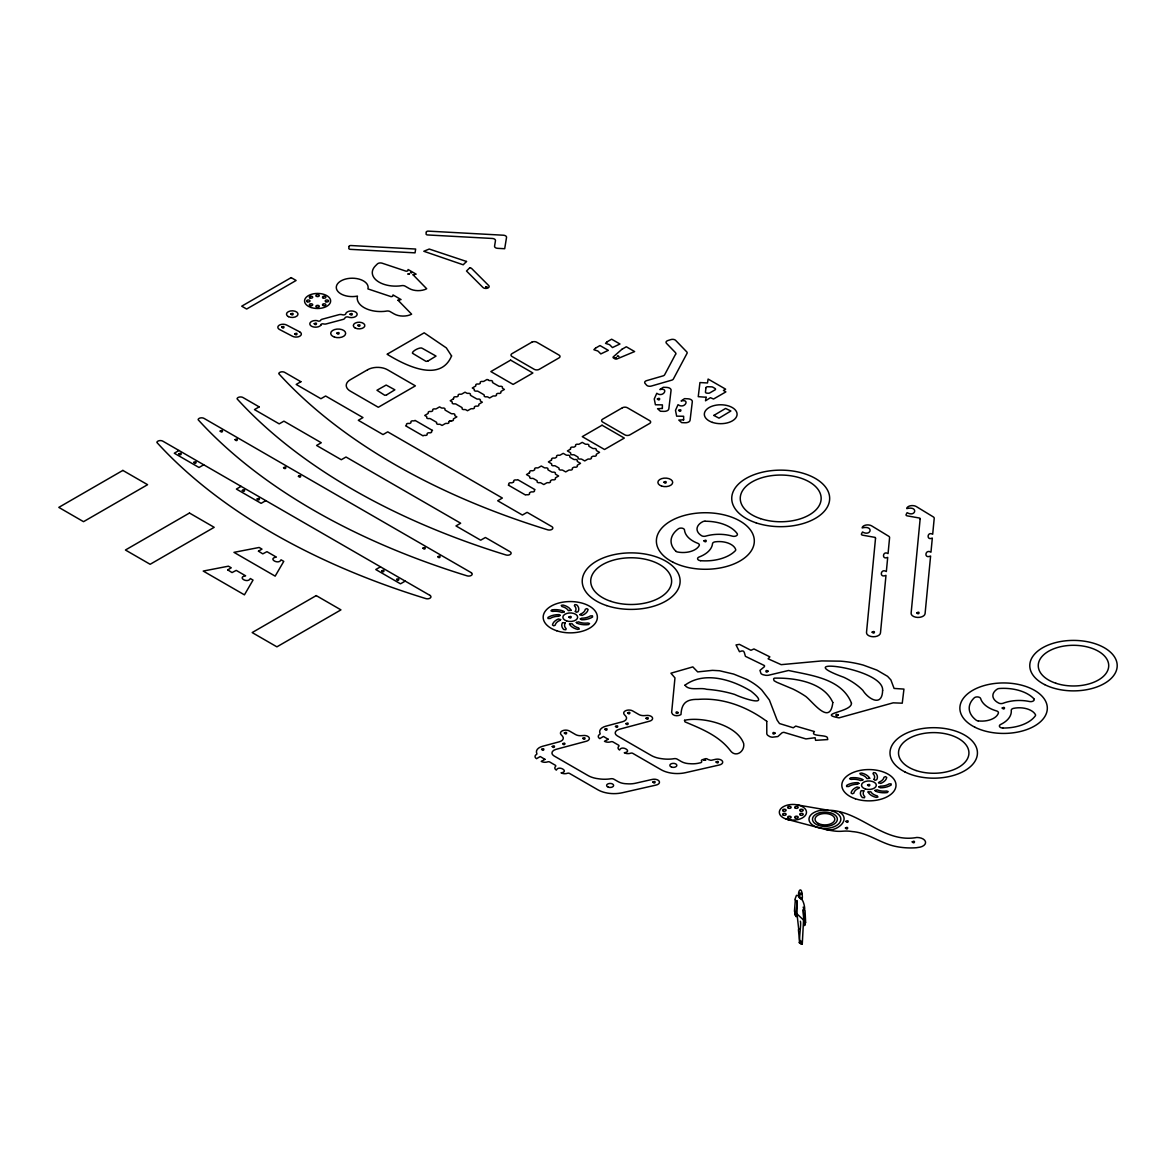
<?xml version="1.0" encoding="UTF-8"?>
<svg xmlns="http://www.w3.org/2000/svg" width="1176" height="1176" viewBox="0 0 1176 1176"><rect width="100%" height="100%" fill="white"/><g stroke="black" fill="none" stroke-linecap="round" stroke-linejoin="round"><path stroke-width="1.5" d="M797.196 900.522L797.019 914.061L798.71 929.172M803.546 920.029L802.297 943.725L801.032 941.065L800.15 941.212L800.621 943.519L799.327 942.858L799.886 941.8M800.356 921.205C801.87 924.218 796.755 947.356 802.12 943.475M802.15 894.083C800.871 883.117 794.844 896.95 801.856 899.434C803.061 898.17 802.032 891.026 800.547 893.143C800.841 897.979 798.386 889.806 799.886 895.039M795.343 899.875L794.447 911.312L795.932 912.429L797.166 902.992M805.237 924.38L804.413 925.497L803.267 909.798M800.209 942.314L802.076 944.152L800.459 941.241L800.386 942.887M794.814 913.561L796.123 916.604L795.049 913.678M178.987 450.496L174.283 453.216L199.023 467.489L203.713 464.785M241.095 486.35L236.391 489.069L261.116 503.343L265.82 500.638M380.48 566.832L375.776 569.537L400.501 583.825L405.205 581.106M790.272 819.966L787.729 819.525L827.081 829.888C836.65 831.535 851.439 819.951 839.87 812.248M799.121 929.128L798.401 929.657L799.592 941.564M799.107 897.494C805.016 898.038 805.972 916.883 803.193 907.122M827.081 829.888L833.299 830.888A23.094 13.333 0 0 0 842.927 831.182A22.329 12.892 0 0 1 852.35 831.579C866.947 832.637 878.619 841.84 892.319 845.632A44.144 25.49 0 0 0 916.251 847.749L920.205 847.117A8.702 5.027 0 0 0 925.409 841.502A8.702 5.027 0 0 0 916.883 837.459C883.073 843.692 860.612 810.573 828.036 810.205L798.107 805.045M831.02 810.72L833.769 811.572A15.935 9.202 0 0 1 833.769 826.875A15.935 9.202 0 0 1 809.294 821.024A15.935 9.202 0 0 1 828.036 810.205M488.687 380.333L487.114 379.436L484.056 381.2A1.749 1.014 0 0 1 482.38 381.45A1.749 1.014 0 0 0 480.234 382.685A1.749 1.014 0 0 1 480.014 383.508A2.881 1.661 0 0 1 479.617 383.758A1.749 1.014 0 0 1 477.926 384.023A1.749 1.014 0 0 0 475.78 385.258A1.749 1.014 0 0 1 475.325 386.243L472.282 387.992L473.84 388.903A1.749 1.014 0 0 1 474.295 389.873A1.749 1.014 0 0 0 476.442 391.123A1.749 1.014 0 0 1 478.132 391.373L483.733 394.621A1.749 1.014 0 0 1 484.189 395.592A1.749 1.014 0 0 0 486.335 396.826A1.749 1.014 0 0 1 488.025 397.091L489.584 397.988L492.641 396.238A1.749 1.014 0 0 1 494.332 395.974A1.749 1.014 0 0 0 496.478 394.739A1.749 1.014 0 0 1 496.919 393.754A2.881 1.661 0 0 1 497.375 393.534A1.749 1.014 0 0 1 498.786 393.401A1.749 1.014 0 0 0 500.917 392.167A1.749 1.014 0 0 1 501.373 391.182L504.43 389.432L502.858 388.521A1.749 1.014 0 0 1 502.402 387.551A1.749 1.014 0 0 0 501.946 386.566A1.749 1.014 0 0 0 500.27 386.316A1.749 1.014 0 0 1 498.58 386.051L492.965 382.817A1.749 1.014 0 0 1 492.509 381.832A1.749 1.014 0 0 0 492.068 380.862A1.749 1.014 0 0 0 490.377 380.598A1.749 1.014 0 0 1 488.687 380.333M799.151 942.167L800.077 943.049M798.872 896.038L796.475 895.333L794.991 899.243L797.269 903.095M801.723 899.375L800.239 896.95M804.31 921.44L805.648 922.675L805.031 910.591M804.457 925.468L805.472 922.513M797.328 914.222L803.708 920.205L803.208 909.754M796.181 916.545L795.858 912.341M795.343 915.34L794.667 911.253M449.82 420.979A2.881 1.661 0 0 0 449.364 421.214A1.749 1.014 0 0 0 448.923 422.184A1.749 1.014 0 0 1 446.777 423.419A1.749 1.014 0 0 0 445.087 423.683L442.044 425.447L440.471 424.536A1.749 1.014 0 0 0 438.78 424.286A1.749 1.014 0 0 1 437.09 424.022A1.749 1.014 0 0 1 436.634 423.051A1.749 1.014 0 0 0 436.178 422.066L430.578 418.832A1.749 1.014 0 0 0 428.887 418.568A1.749 1.014 0 0 1 427.197 418.303A1.749 1.014 0 0 1 426.741 417.333A1.749 1.014 0 0 0 426.3 416.363L424.727 415.451L427.77 413.687A1.749 1.014 0 0 0 428.226 412.717A1.749 1.014 0 0 1 430.372 411.482A1.749 1.014 0 0 0 432.062 411.218A2.881 1.661 0 0 0 432.459 410.953A1.749 1.014 0 0 0 432.68 410.145A1.749 1.014 0 0 1 434.826 408.91A1.749 1.014 0 0 0 436.516 408.645L439.559 406.881L441.132 407.793A1.749 1.014 0 0 0 442.823 408.057A1.749 1.014 0 0 1 444.969 409.292A1.749 1.014 0 0 0 445.41 410.262L451.025 413.496A1.749 1.014 0 0 0 452.716 413.761A1.749 1.014 0 0 1 454.847 414.996A1.749 1.014 0 0 0 455.303 415.981L456.876 416.877L453.818 418.641A1.749 1.014 0 0 0 453.377 419.611A1.749 1.014 0 0 1 451.231 420.861M449.364 421.214A1.749 1.014 0 0 1 451.055 420.949M675.818 551.132A34.325 19.816 0 0 1 678.287 528.891A3.499 2.014 0 0 1 682.021 528.156A3.499 2.014 0 0 1 684.491 529.994A29.576 17.081 0 0 0 697.721 543.283A3.499 2.014 0 0 1 699.205 545.59A16.92 9.776 0 0 1 677.626 552.014A3.499 2.014 0 0 1 675.73 551.118M705.041 521.247A34.325 19.816 0 0 1 737.161 533.595A3.499 2.014 0 0 1 736.308 535.815A3.499 2.014 0 0 1 732.325 536.138A29.576 17.081 0 0 0 705.762 536.109A3.499 2.014 0 0 1 701.572 535.697A16.92 9.776 0 0 1 702.719 521.703A3.499 2.014 0 0 1 705.012 521.188M684.52 720.315L684.961 721.858C701.396 728.797 718.698 735.603 730.075 750.229C735.441 758.299 744.923 751.655 743.702 743.644C736.985 724.342 701.352 716.39 684.52 720.315M706.144 397.267L705.512 400.795L710.436 397.679L713.523 399.031L725.886 391.887L723.416 390.432L725.651 389.168L708.114 379.054L707.496 382.964L699.94 382.567L698.25 396.665L706.144 397.267M713.847 415.422L719.006 418.156L730.899 410.997L725.592 408.454L713.847 415.422M766.767 721.344L766.796 733.809A7.306 4.219 0 0 0 767.81 735.382L769.751 736.588A7.247 4.189 0 0 0 772.367 737.205L777.85 736.558L781.952 732.869A3.94 2.279 0 0 1 783.877 732.325L805.913 738.925L815.115 737.72L815.585 740.336L827.742 739.572L827.375 737.572C826.419 734.603 809.235 736.69 814.453 731.56L795.74 726.092L793.271 727.782L779.482 723.534L777.086 720.065L769.369 699.97L761.798 690.033A73.074 42.189 0 0 0 756.212 685.24A78.821 45.511 0 0 0 746.833 679.419L733.633 674.068L719.521 670.746L712.524 670.349L697.677 671.908L692.84 666.895L670.923 673.201L674.965 677.89L671.643 712.509C672.496 716.36 678.214 716.39 680.977 714.582C681.58 703.042 686.431 699.117 698.191 699.382C722.975 697.53 747.157 706.791 766.767 721.344M768.163 671.246C765.4 674.26 764.812 668.512 768.163 671.246M838.15 715.008C835.577 718.11 834.681 712.333 838.15 715.008M560.246 615.371L558.835 616.253A11.481 6.63 0 0 0 550.089 618.502L548.001 618.517L547.972 617.444A14.274 8.247 0 0 1 558.865 614.636L560.246 615.371M560.629 619.576L560.041 620.311A11.481 6.63 0 0 0 555.248 625.117L553.734 625.838L552.47 624.97A14.274 8.247 0 0 1 558.424 619.002L560.629 619.576M564.23 611.829L561.996 612.549A11.481 6.63 0 0 0 552.617 611.402L550.956 610.8L552 609.83A14.274 8.247 0 0 1 563.671 611.255L564.23 611.829M565.23 622.868L565.156 623.192A11.481 6.63 0 0 0 566.17 628.704L565.803 629.763L563.76 629.528A14.274 8.247 0 0 1 562.51 622.677L565.23 622.868M569.507 623.942L569.551 624.28A14.274 8.247 0 0 0 577.534 629.38L579.312 629.042L578.651 627.896A11.481 6.63 0 0 1 572.227 623.794L569.507 623.942M571.051 610.315L568.331 610.638A11.481 6.63 0 0 0 561.908 606.522L561.231 605.39L563.01 605.037A14.274 8.247 0 0 1 570.992 610.153L571.051 610.315M575.329 611.388L576.416 612.27L578.048 611.74A14.274 8.247 0 0 0 576.784 604.905L574.873 604.626L574.388 605.728A11.481 6.63 0 0 1 575.387 611.226L575.329 611.388M576.328 622.427L576.887 623.162A14.274 8.247 0 0 0 588.544 624.588L589.558 623.545L587.926 623.015A11.481 6.63 0 0 1 578.548 621.869L576.328 622.427M579.93 614.68L582.135 615.43A14.274 8.247 0 0 0 588.088 609.462L586.824 608.58L585.295 609.315A11.481 6.63 0 0 1 580.503 614.107L579.93 614.68M580.312 618.885L581.679 619.796A14.274 8.247 0 0 0 592.572 616.988L592.439 615.842L590.47 615.915A11.481 6.63 0 0 1 581.708 618.179L580.312 618.885M684.961 685.211C688.945 691.209 700.514 687.196 706.658 689.298A81.026 46.775 0 0 1 734.735 694.457C742.041 698.074 772.632 708.525 751.067 691.209C732.222 679.669 704.424 670.82 684.961 685.211M858.877 783.363L857.466 784.245A11.481 6.63 0 0 0 848.719 786.509L846.632 786.523L846.617 785.436A14.274 8.247 0 0 1 857.51 782.643L858.877 783.363M859.259 787.582L858.671 788.317A11.481 6.63 0 0 0 853.894 793.109L852.365 793.844L851.101 792.962A14.274 8.247 0 0 1 857.054 786.994L859.259 787.582M862.861 779.835L860.641 780.555A11.481 6.63 0 0 0 851.262 779.409L849.587 778.791L850.645 777.836A14.274 8.247 0 0 1 862.302 779.262L862.861 779.835M863.86 790.86L863.787 791.198A11.481 6.63 0 0 0 864.801 796.696L864.433 797.769L862.39 797.534A14.274 8.247 0 0 1 861.141 790.684L863.86 790.86M868.138 791.933L868.197 792.271A14.274 8.247 0 0 0 876.179 797.387L877.943 797.034L877.281 795.902A11.481 6.63 0 0 1 870.857 791.786L868.138 791.933M869.681 778.321L866.962 778.63A11.481 6.63 0 0 0 860.538 774.528L859.877 773.382L861.64 773.044A14.274 8.247 0 0 1 869.637 778.159L869.681 778.321M873.959 779.394L875.047 780.276L876.679 779.747A14.274 8.247 0 0 0 875.429 772.897L873.503 772.617L873.018 773.72A11.481 6.63 0 0 1 874.033 779.232L873.959 779.394M874.959 790.434L875.517 791.169A14.274 8.247 0 0 0 887.174 792.595L888.203 791.551L886.572 791.022A11.481 6.63 0 0 1 877.193 789.875L874.959 790.434M878.56 782.672L880.765 783.422A14.274 8.247 0 0 0 886.719 777.468L885.455 776.586L883.926 777.321A11.481 6.63 0 0 1 879.148 782.113L878.56 782.672M878.942 786.891L880.324 787.788A14.274 8.247 0 0 0 891.202 784.98L891.085 783.848L889.1 783.922A11.481 6.63 0 0 1 880.354 786.171L878.942 786.891M882.617 690.503C882.147 707.393 868.211 699 862.802 690.297A81.026 46.775 0 0 0 843.824 677.288C785.23 656.061 884.558 667.88 882.617 690.503M851.439 703.072C852.306 712.112 815.953 713.626 839.061 717.845L893.172 702.836L902.257 703.189L903.947 689.092L894.083 688.43L890.879 679.919L887.571 676.332L876.855 670.085L863.257 665.087A78.821 45.511 0 0 0 850.366 662.308A73.074 42.189 0 0 0 840.546 661.162L821.745 660.927L781.173 664.66L768.104 658.81L769.854 656.855L753.948 648.946L750.935 650.284L739.395 644.36L736.029 644.933L739.469 651.71C744.849 649.358 743.996 652.371 745.422 656.326L764.415 665.557A3.94 2.279 0 0 1 764.282 666.792L759.961 670.394L761.004 673.569A7.247 4.189 0 0 0 763.003 674.715L765.664 675.303A7.306 4.219 0 0 0 768.59 675.23L788.537 670.482C811.043 675.391 841.693 678.581 851.439 703.072M875.517 538.373L866.506 632.482A6.997 4.042 0 0 0 873.107 636.745A6.997 4.042 0 0 0 880.471 632.938L885.984 575.358C878.898 578.548 880.589 567.92 886.351 571.521L887.704 557.38C881.53 560.305 882.573 550.294 888.071 553.573L889.585 537.697A3.499 2.014 0 0 0 888.703 536.241L871.637 525.863A5.571 3.219 0 0 0 865.727 525.113A5.571 3.219 0 0 0 862.126 527.921C874.135 524.981 871.093 536.873 862.508 531.993L861.479 533.919A1.749 1.014 0 0 0 862.64 535.183L874.65 537.314A3.499 2.014 0 0 1 875.238 537.461A3.499 2.014 0 0 1 875.517 538.373M920.132 519.042L911.121 613.166A6.997 4.042 0 0 0 917.721 617.429A6.997 4.042 0 0 0 925.086 613.607L930.598 556.028C923.513 559.232 925.203 548.604 930.966 552.205L932.318 538.064C926.144 540.989 927.188 530.979 932.686 534.257L934.214 518.381A3.499 2.014 0 0 0 933.318 516.911L916.251 506.533A5.571 3.219 0 0 0 910.356 505.798A5.571 3.219 0 0 0 906.74 508.591C918.765 505.665 915.663 517.602 907.122 512.677L906.093 514.603A1.749 1.014 0 0 0 907.255 515.867L919.264 517.999A3.499 2.014 0 0 1 919.852 518.146A3.499 2.014 0 0 1 920.132 519.042M662.367 408.454L657.56 408.704L660.412 411.247L663.852 411.38A4.689 2.705 0 0 0 668.865 408.616L671.04 390.535A4.689 2.705 0 0 0 666.733 387.404L663.293 387.272L659.854 389.565C669.247 387.316 663.455 398.179 656.781 393.284L654.253 398.958L655.414 404.764L662.397 404.882L662.367 408.454M683.624 419.847L678.802 420.082L681.668 422.625L685.093 422.757A4.689 2.705 0 0 0 690.106 420.008L692.282 401.927A4.689 2.705 0 0 0 687.975 398.796L684.535 398.649L681.095 400.942C690.547 398.708 684.667 409.557 678.038 404.676L675.494 410.336L676.656 416.157L683.638 416.26L683.624 419.847M832.814 702.513C830.168 726.151 813.086 702.131 805.795 696.457A114.219 65.944 0 0 0 793.065 689.107L776.763 682.271L774.087 680.728L773.632 679.169A1.793 1.044 0 0 1 774.528 678.14C794.667 677.685 823.817 682.065 832.814 702.513M705.982 387.668L705.453 392.093A1.749 1.014 0 0 0 707.07 393.166L708.378 393.225A1.749 1.014 0 0 0 709.745 392.931L715.023 389.888A1.749 1.014 0 0 0 715.023 388.462L712.803 387.169A1.749 1.014 0 0 0 711.686 386.875L707.849 386.728A1.749 1.014 0 0 0 705.982 387.668M678.302 712.627C675.421 715.611 675.053 709.848 678.302 712.627M451.569 355.946C440.074 383.435 404.5 364.928 387.08 354.241L424.183 332.823L446.336 347.89L451.569 355.946M227.732 569.875L232.039 572.58L236.229 570.389L245.622 575.814C236.582 577.284 247.945 583.81 250.326 578.519L253.031 580.091L244.432 594.85L203.227 571.066L228.423 566.185L231.26 567.817L227.732 569.875M258.455 551.162L262.777 553.867L266.952 551.676L276.36 557.101C267.217 558.512 278.741 565.171 281.049 559.805L283.769 561.378L275.169 576.137L233.965 552.352L259.146 547.472L261.998 549.104L258.455 551.162M544.988 759.373L541.254 761.401A5.248 3.028 0 0 0 547.634 761.872A1.749 1.014 0 0 1 549.765 762.019L555.263 765.208A1.749 1.014 0 0 1 555.542 766.429A5.248 3.028 0 0 0 556.351 770.104C558.512 764.826 569.904 771.765 561.04 772.823A5.248 3.028 0 0 0 567.42 773.293A1.749 1.014 0 0 1 569.537 773.44L597.79 789.757A22.976 13.259 0 0 0 622.471 792.712L656.149 785.053A5.248 3.028 0 0 0 659.104 781.114A5.248 3.028 0 0 0 652.298 779.409L635.995 783.128A16.905 9.761 0 0 1 626.881 783.775A12.98 7.497 0 0 1 618.017 781.584L613.916 779.218A3.146 1.823 0 0 0 610.814 778.762A20.565 11.878 0 0 1 607.595 779.144A23.711 13.686 0 0 1 598.496 778.777A20.595 11.892 0 0 1 587.691 775.352L553.97 755.889A6.997 4.042 0 0 1 555.983 749.362L586.339 741.247A5.248 3.028 0 0 0 589.088 737.514A5.248 3.028 0 0 0 582.899 735.559L580.694 735.72A6.997 4.042 0 0 1 575.549 734.544L569.449 731.016A5.263 3.043 0 0 0 562.643 730.693A5.263 3.043 0 0 0 561.011 734.53L562.584 736.338A6.997 4.042 0 0 1 559.276 741.806L542.504 746.304A10.511 6.071 0 0 0 536.829 753.507A1.749 1.014 0 0 1 536.432 754.477A5.248 3.028 0 0 0 536.565 758.682L540.21 756.535L544.988 759.373M608.212 739.292L604.493 741.321A5.248 3.028 0 0 0 610.859 741.791A1.749 1.014 0 0 1 612.99 741.938L618.502 745.128A1.749 1.014 0 0 1 618.767 746.348A5.248 3.028 0 0 0 619.576 750.023C621.707 744.761 633.114 751.685 624.28 752.743A5.248 3.028 0 0 0 630.645 753.213A1.749 1.014 0 0 1 632.776 753.36L661.03 769.677A22.976 13.259 0 0 0 685.711 772.632L719.389 764.973A5.248 3.028 0 0 0 722.343 761.034A5.248 3.028 0 0 0 715.537 759.328L711.642 760.225A1.749 1.014 0 0 1 710.172 760.166L708.555 759.652A3.499 2.014 0 0 1 707.408 759.079A1.749 1.014 0 0 0 705.115 758.799L702.293 759.74A1.749 1.014 0 0 0 701.513 760.945A3.499 2.014 0 0 1 701.66 761.872L701.646 761.945A1.749 1.014 0 0 1 700.558 762.739L699.22 763.048A16.905 9.761 0 0 1 690.121 763.709A12.98 7.497 0 0 1 681.242 761.504L677.155 759.137A3.146 1.823 0 0 0 674.039 758.682A20.565 11.878 0 0 1 670.82 759.064A23.711 13.686 0 0 1 661.72 758.696A20.595 11.892 0 0 1 650.931 755.286L617.209 735.808A6.997 4.042 0 0 1 619.208 729.296L649.564 721.182A5.248 3.028 0 0 0 652.312 717.433A5.248 3.028 0 0 0 646.124 715.478L643.919 715.64A6.997 4.042 0 0 1 638.774 714.464L632.688 710.936A5.263 3.043 0 0 0 625.867 710.613A5.263 3.043 0 0 0 624.25 714.449L625.823 716.257A6.997 4.042 0 0 1 622.516 721.741L605.728 726.224A10.511 6.071 0 0 0 600.069 733.427A1.749 1.014 0 0 1 599.657 734.397A5.248 3.028 0 0 0 599.789 738.601L603.45 736.455L608.212 739.292M428.108 360.929L426.065 361.399L413.305 353.755C409.233 352.726 420.258 346.126 422.493 348.449L436.031 356.093L428.108 360.929M349.081 246.446L348.787 248.254A1.749 1.014 0 0 0 350.375 249.341L415.04 252.855L415.657 249.033L350.992 245.534A1.749 1.014 0 0 0 349.081 246.446M426.359 232.039L426.065 233.848A1.749 1.014 0 0 0 427.638 234.95L492.318 238.463A3.499 2.014 0 0 1 495.464 240.654L494.567 246.151A3.499 2.014 0 0 0 497.727 248.342L504.695 248.724L506.533 237.405A3.499 2.014 0 0 0 503.372 235.215L428.27 231.128A1.749 1.014 0 0 0 426.359 232.039M178.943 453.848C181.266 457.038 182.662 451.29 178.943 453.848M193.805 462.403C195.848 465.534 197.803 460.095 193.878 462.241M220.191 431.092C222.499 434.297 223.94 428.549 220.191 431.092M235.053 439.648C237.376 442.852 238.772 437.105 235.053 439.648M242.315 490.407C244.637 493.611 246.034 487.864 242.315 490.407M281.696 327.119C284.019 330.309 285.415 324.576 281.696 327.119M257.147 498.977C259.47 502.167 260.866 496.434 257.147 498.977M290.854 313.977C293.177 317.167 294.573 311.434 290.854 313.977M294.735 333.896C297.058 337.086 298.395 331.382 294.735 333.896M283.563 467.666C285.871 470.856 287.311 465.123 283.563 467.666M314.212 323.709C316.535 326.899 317.932 321.151 314.212 323.709M298.41 476.236C300.733 479.426 302.129 473.693 298.41 476.236M336.821 333.19C339.144 336.395 340.54 330.647 336.821 333.19M350.022 314.124C352.315 317.329 353.667 311.596 350.022 314.124M357.695 325.385C360.032 328.574 361.385 322.871 357.695 325.385M386.772 394.769L384.875 395.356L376.952 390.256L386.169 385.052L394.886 389.829L386.772 394.769M408.013 274.008L409.395 274.082L408.013 274.008M410.512 272.553L411.909 272.641L410.556 272.479M381.7 570.889C384.023 574.079 385.419 568.346 381.7 570.889M396.532 579.445C398.59 582.59 400.487 577.166 396.621 579.298M422.948 548.134C425.271 551.338 426.668 545.59 422.948 548.134M437.795 556.704C440.118 559.908 441.514 554.161 437.795 556.704M485.615 286.915L487.173 287.091L485.732 286.738M541.577 749.362C543.885 752.552 545.311 746.819 541.577 749.362M568.905 617.062C571.213 620.252 572.639 614.504 568.905 617.062M614.827 357.724L616.209 357.798L614.827 357.724M617.341 356.269L618.723 356.357L617.341 356.269M552.235 746.51C554.543 749.7 555.895 743.967 552.235 746.51M562.643 743.732C564.7 746.863 566.597 741.439 562.731 743.57M564.348 733.001C566.656 736.205 568.096 730.458 564.348 733.001M582.752 738.352C585.075 741.541 586.471 735.808 582.752 738.352M657.384 398.973C659.707 402.177 661.103 396.43 657.384 398.973M604.802 729.282C607.125 732.472 608.521 726.739 604.802 729.282M615.474 726.43C617.797 729.62 619.12 723.901 615.474 726.43M663.925 482.204C666.219 485.409 667.659 479.661 663.925 482.204M678.625 410.365C680.933 413.555 682.374 407.807 678.625 410.365M627.587 712.921C629.866 716.125 631.35 710.377 627.587 712.921M625.882 723.652C628.175 726.841 629.616 721.109 625.882 723.652M645.991 718.271C648.314 721.461 649.711 715.728 645.991 718.271M652.856 782.069C655.179 785.259 656.517 779.556 652.856 782.069M703.968 540.857C706.291 544.047 707.629 538.329 703.968 540.857M703.983 760.137L705.571 760.225L703.983 760.137M716.081 761.989C718.404 765.194 719.8 759.446 716.081 761.989M872.151 632.144C874.474 635.334 875.87 629.601 872.151 632.144M845.882 821.392C848.205 824.597 849.601 818.849 845.882 821.392M845.426 828.007C847.749 831.212 849.087 825.493 845.426 828.007M867.535 785.053C869.858 788.258 871.195 782.525 867.535 785.053M916.78 612.828C919.073 616.018 920.514 610.285 916.78 612.828M912.238 841.869C914.546 845.059 915.898 839.326 912.238 841.869M1002.231 708.025C1004.524 711.23 1005.965 705.482 1002.231 708.025M320.872 325.149L320.857 325.193A5.777 3.337 0 0 1 313.463 326.957A5.777 3.337 0 0 1 310.111 322.783A5.777 3.337 0 0 1 317.182 320.651L317.299 320.695A1.837 1.058 0 0 0 319.152 321.121A1.837 1.058 0 0 0 320.578 320.372A3.499 2.014 0 0 1 321.739 319.358L339.085 314.654A3.499 2.014 0 0 1 342.26 314.727A2.455 1.411 0 0 0 345.626 314.139A5.777 3.337 0 0 1 352.815 311.052A5.777 3.337 0 0 1 356.578 315.741A5.777 3.337 0 0 1 347.861 316.917A2.455 1.411 0 0 0 344.906 318.02A3.499 2.014 0 0 1 343.392 319.328L326.252 323.914A3.499 2.014 0 0 1 323.415 323.914A1.837 1.058 0 0 0 321.518 324.061A1.837 1.058 0 0 0 320.872 325.105L320.857 325.193M775.16 733.207C772.353 736.22 771.809 730.458 775.16 733.207M398.017 300.233L411.629 314.183A12.642 7.291 0 0 1 394.18 313.948L390.079 311.581A3.499 2.014 0 0 0 386.625 311.067A20.212 11.672 0 0 1 383.464 311.449A23.358 13.495 0 0 1 357.46 296.087A15.935 9.202 0 0 1 336.512 288.958A15.935 9.202 0 0 1 352.168 278.212A15.935 9.202 0 0 1 367.926 288.899L391.123 296.661L392.652 296.323L393.019 294.926L401.045 299.571L398.017 300.233M413.099 274.816L426.697 288.752A12.642 7.291 0 0 1 409.248 288.517L405.147 286.165A3.499 2.014 0 0 0 401.692 285.65A20.212 11.672 0 0 1 398.532 286.033A23.358 13.495 0 0 1 376.173 280.094A23.358 13.495 0 0 1 375.409 265.894L377.378 263.939A3.499 2.014 0 0 1 382.156 263.204L406.19 271.23L407.719 270.906L408.087 269.51L416.128 274.155L413.099 274.816M675.656 354.094L664.675 374.718A3.499 2.014 0 0 1 662.911 375.923L646.594 380.656A3.499 2.014 0 0 0 645.036 383.361L646.594 385.169A3.499 2.014 0 0 0 651.298 386.066L671.614 380.186A3.499 2.014 0 0 0 673.392 378.966L687.005 353.403A3.499 2.014 0 0 0 686.71 351.83L675.627 340.364A3.499 2.014 0 0 0 670.864 339.585L667.821 340.57A3.499 2.014 0 0 0 666.469 343.319L675.362 352.521A3.499 2.014 0 0 1 675.656 354.094M466.519 261.469L463.197 264.791L423.816 251.267L429.24 249.047L466.519 261.469M469.827 267.702L466.505 271.024L482.954 287.473A3.322 1.911 0 0 0 487.496 288.164A3.322 1.911 0 0 0 488.701 285.548L471.767 268.613A3.499 2.014 0 0 0 469.827 267.702M595.541 348.125L593.865 349.713L596.452 350.566A3.499 2.014 0 0 1 598.393 351.477L600.833 353.917L608.301 350.345L599.995 345.553L595.541 348.125M607.183 341.775L605.508 343.363L608.095 344.215A3.499 2.014 0 0 1 610.035 345.127L612.461 347.567L619.943 343.995L611.638 339.202L607.183 341.775M621.854 349.346L613.563 356.622A1.749 1.014 0 0 0 613.563 358.048L614.842 358.783A1.749 1.014 0 0 0 617.327 358.783L634.614 351.565L626.308 346.773L621.854 349.346M291.163 277.624L241.712 306.186L246.651 309.038L296.117 280.476L291.163 277.624M122.848 470.415L58.8 507.385L83.525 521.674L147.588 484.688L122.848 470.415M300.894 381.73L296.19 384.434L320.916 398.723L325.62 396.003L362.987 417.583L358.298 420.288L383.023 434.576L387.727 431.857L502.373 498.051L497.683 500.77L522.409 515.044L527.113 512.339L551.809 526.598A3.499 2.014 0 0 1 552.22 529.156A3.499 2.014 0 0 1 547.928 529.876A648.77 374.556 0 0 1 278.756 373.674A3.499 2.014 0 0 1 281.035 371.925A3.499 2.014 0 0 1 284.724 372.395L300.894 381.73M259.176 406.881L254.472 409.601L279.212 423.875L283.901 421.155L321.283 442.735L316.579 445.454L341.305 459.728L346.009 457.008L460.669 523.217L455.965 525.922L480.69 540.196L485.394 537.491L510.09 551.75A3.499 2.014 0 0 1 510.502 554.322A3.499 2.014 0 0 1 506.209 555.028A648.77 374.556 0 0 1 237.052 398.826A3.499 2.014 0 0 1 239.316 397.076A3.499 2.014 0 0 1 243.006 397.547L259.176 406.881M367.662 369.72L350.345 379.716A13.994 8.07 0 0 0 350.345 391.138L378.305 407.278L415.393 385.86L387.433 369.72A13.994 8.07 0 0 0 367.662 369.72M189.468 513.03L125.42 550.015L150.146 564.289L214.194 527.318L189.468 513.03M531.802 342.216L512.016 353.638A3.499 2.014 0 0 0 512.016 356.49L534.271 369.337A3.499 2.014 0 0 0 539.225 369.337L558.997 357.916A3.499 2.014 0 0 0 558.997 355.064L536.741 342.216A3.499 2.014 0 0 0 531.802 342.216M510.634 360.135L490.848 371.572L513.104 384.42L532.89 372.998L510.634 360.135M453.245 398.987L450.202 400.751L451.76 401.648A1.749 1.014 0 0 1 452.216 402.633A1.749 1.014 0 0 0 454.362 403.868A1.749 1.014 0 0 1 456.053 404.118L461.654 407.366A1.749 1.014 0 0 1 462.109 408.337A1.749 1.014 0 0 0 464.255 409.571A1.749 1.014 0 0 1 465.946 409.836L467.504 410.747L470.562 408.983A1.749 1.014 0 0 1 472.252 408.719A1.749 1.014 0 0 0 474.398 407.484A1.749 1.014 0 0 1 474.839 406.499A2.881 1.661 0 0 1 475.295 406.279A1.749 1.014 0 0 1 476.706 406.146A1.749 1.014 0 0 0 478.838 404.911A1.749 1.014 0 0 1 479.293 403.941L482.351 402.177L480.778 401.266A1.749 1.014 0 0 1 480.322 400.296A1.749 1.014 0 0 0 478.191 399.061A1.749 1.014 0 0 1 476.5 398.796L470.885 395.562A1.749 1.014 0 0 1 470.429 394.577A1.749 1.014 0 0 0 468.298 393.343A1.749 1.014 0 0 1 466.607 393.078L465.035 392.181L461.977 393.945A1.749 1.014 0 0 1 460.301 394.21A1.749 1.014 0 0 0 458.155 395.445A1.749 1.014 0 0 1 457.934 396.253A2.881 1.661 0 0 1 457.537 396.518A1.749 1.014 0 0 1 455.847 396.768A1.749 1.014 0 0 0 453.701 398.002A1.749 1.014 0 0 1 453.245 398.987M622.427 407.749L602.641 419.17A3.499 2.014 0 0 0 602.641 422.022L624.897 434.885A3.499 2.014 0 0 0 629.851 434.885L649.622 423.463A3.499 2.014 0 0 0 649.622 420.596L627.367 407.749A3.499 2.014 0 0 0 622.427 407.749M602.053 425.227L582.267 436.649L604.523 449.497L624.309 438.075L602.053 425.227M316.226 595.6L252.164 632.57L276.904 646.844L340.952 609.874L316.226 595.6M513.309 482.16L512.648 482.542A1.749 1.014 0 0 1 510.957 482.807A1.749 1.014 0 0 0 509.267 483.071A1.749 1.014 0 0 0 508.826 484.042A1.749 1.014 0 0 1 508.282 485.071L525.599 495.067A1.749 1.014 0 0 1 527.362 494.758A1.749 1.014 0 0 0 529.509 493.508A1.749 1.014 0 0 1 529.964 492.538L530.626 492.156A1.749 1.014 0 0 1 532.316 491.891A1.749 1.014 0 0 0 534.448 490.657A1.749 1.014 0 0 1 534.992 489.642L517.675 479.646A1.749 1.014 0 0 1 515.911 479.955A1.749 1.014 0 0 0 513.765 481.19A1.749 1.014 0 0 1 513.309 482.16M529.274 472.943L526.481 474.575L529.274 476.192A1.749 1.014 0 0 1 529.729 477.162A1.749 1.014 0 0 0 531.875 478.397A1.749 1.014 0 0 1 533.566 478.661L536.697 480.47A1.749 1.014 0 0 1 537.153 481.44A1.749 1.014 0 0 0 537.608 482.425A1.749 1.014 0 0 0 539.299 482.689A1.749 1.014 0 0 1 540.989 482.939L543.782 484.556L546.59 482.939A1.749 1.014 0 0 1 548.281 482.689A1.749 1.014 0 0 0 549.971 482.425A1.749 1.014 0 0 0 550.427 481.44A1.749 1.014 0 0 1 550.882 480.47L551.544 480.087A1.749 1.014 0 0 1 553.22 479.823A1.749 1.014 0 0 0 554.91 479.558A1.749 1.014 0 0 0 555.366 478.588A1.749 1.014 0 0 1 555.822 477.618L558.629 476.001L555.822 474.384A1.749 1.014 0 0 1 555.366 473.399A1.749 1.014 0 0 0 553.22 472.164A1.749 1.014 0 0 1 551.544 471.899L548.398 470.091A1.749 1.014 0 0 1 547.942 469.121A1.749 1.014 0 0 0 545.811 467.886A1.749 1.014 0 0 1 544.12 467.622L541.313 466.005L538.505 467.622A1.749 1.014 0 0 1 536.815 467.886A1.749 1.014 0 0 0 535.139 468.136A1.749 1.014 0 0 0 534.683 469.121A1.749 1.014 0 0 1 534.227 470.091L533.566 470.474A1.749 1.014 0 0 1 531.875 470.738A1.749 1.014 0 0 0 530.185 471.003A1.749 1.014 0 0 0 529.729 471.973A1.749 1.014 0 0 1 529.274 472.943M551.191 460.301L548.384 461.918L551.191 463.535A1.749 1.014 0 0 1 551.647 464.52A1.749 1.014 0 0 0 553.778 465.755A1.749 1.014 0 0 1 555.469 466.005L558.615 467.827A1.749 1.014 0 0 1 559.056 468.798A1.749 1.014 0 0 0 561.202 470.032A1.749 1.014 0 0 1 562.892 470.297L565.7 471.914L568.508 470.297A1.749 1.014 0 0 1 570.198 470.032A1.749 1.014 0 0 0 571.874 469.768A1.749 1.014 0 0 0 572.33 468.798A1.749 1.014 0 0 1 572.785 467.827L573.447 467.445A1.749 1.014 0 0 1 575.138 467.181A1.749 1.014 0 0 0 576.828 466.916A1.749 1.014 0 0 0 577.284 465.946A1.749 1.014 0 0 1 577.725 464.961L580.532 463.344L577.725 461.727A1.749 1.014 0 0 1 577.284 460.757A1.749 1.014 0 0 0 575.138 459.522A1.749 1.014 0 0 1 573.447 459.257L570.316 457.449A1.749 1.014 0 0 1 569.86 456.464A1.749 1.014 0 0 0 567.714 455.23A1.749 1.014 0 0 1 566.024 454.965L563.231 453.348L560.423 454.965A1.749 1.014 0 0 1 558.732 455.23A1.749 1.014 0 0 0 556.586 456.464A1.749 1.014 0 0 1 556.13 457.449L555.469 457.831A1.749 1.014 0 0 1 553.778 458.081A1.749 1.014 0 0 0 551.647 459.331A1.749 1.014 0 0 1 551.191 460.301M570.198 449.32L567.405 450.937L570.198 452.554A1.749 1.014 0 0 1 570.654 453.539A1.749 1.014 0 0 0 572.8 454.774A1.749 1.014 0 0 1 574.491 455.038L577.622 456.847A1.749 1.014 0 0 1 578.077 457.817A1.749 1.014 0 0 0 580.224 459.052A1.749 1.014 0 0 1 581.914 459.316L584.707 460.933L587.515 459.316A1.749 1.014 0 0 1 589.205 459.052A1.749 1.014 0 0 0 590.896 458.787A1.749 1.014 0 0 0 591.352 457.817A1.749 1.014 0 0 1 591.793 456.847L592.469 456.464A1.749 1.014 0 0 1 594.145 456.2A1.749 1.014 0 0 0 595.835 455.935A1.749 1.014 0 0 0 596.291 454.965A1.749 1.014 0 0 1 596.746 453.995L599.554 452.363L596.746 450.746A1.749 1.014 0 0 1 596.291 449.776A1.749 1.014 0 0 0 594.145 448.541A1.749 1.014 0 0 1 592.469 448.276L589.323 446.468A1.749 1.014 0 0 1 588.867 445.483A1.749 1.014 0 0 0 586.736 444.249A1.749 1.014 0 0 1 585.045 443.999L582.238 442.367L579.43 443.999A1.749 1.014 0 0 1 577.739 444.249A1.749 1.014 0 0 0 576.049 444.513A1.749 1.014 0 0 0 575.608 445.483A1.749 1.014 0 0 1 575.152 446.468L574.491 446.851A1.749 1.014 0 0 1 572.8 447.115A1.749 1.014 0 0 0 571.11 447.365A1.749 1.014 0 0 0 570.654 448.35A1.749 1.014 0 0 1 570.198 449.32M299.615 331.808L286.591 325.017A5.248 3.028 0 0 0 279.182 325.238A5.248 3.028 0 0 0 279.565 329.515L292.589 336.307A5.248 3.028 0 0 0 299.998 336.086A5.248 3.028 0 0 0 299.615 331.808M432.445 430.431L415.04 420.391A1.749 1.014 0 0 1 413.07 420.861A1.749 1.014 0 0 0 410.924 422.096A1.749 1.014 0 0 1 410.703 422.904A2.881 1.661 0 0 1 410.306 423.169A1.749 1.014 0 0 1 408.616 423.433A1.749 1.014 0 0 0 406.47 424.668A1.749 1.014 0 0 1 405.647 425.815L423.051 435.855A1.749 1.014 0 0 1 425.021 435.385A1.749 1.014 0 0 0 427.167 434.135A1.749 1.014 0 0 1 427.388 433.327A2.881 1.661 0 0 1 427.785 433.062A1.749 1.014 0 0 1 429.475 432.812A1.749 1.014 0 0 0 431.621 431.577A1.749 1.014 0 0 1 432.445 430.431M471.164 572.624L204.08 418.421A3.499 2.014 0 0 0 200.376 417.95A3.499 2.014 0 0 0 198.112 419.7A648.77 374.556 0 0 0 467.284 575.902A3.499 2.014 0 0 0 471.576 575.196A3.499 2.014 0 0 0 471.164 572.624M429.916 595.365L162.817 441.162A3.499 2.014 0 0 0 159.127 440.706A3.499 2.014 0 0 0 156.864 442.441A648.77 374.556 0 0 0 426.021 598.643A3.499 2.014 0 0 0 430.328 597.937A3.499 2.014 0 0 0 429.916 595.365M712.524 422.419A16.376 9.452 0 0 0 737.087 414.231A16.376 9.452 0 0 0 712.524 406.043A16.376 9.452 0 0 0 712.524 422.419M334.454 337.086A7.453 4.307 0 0 0 345.656 333.352A7.453 4.307 0 0 0 334.454 329.618A7.453 4.307 0 0 0 334.454 337.086M288.429 316.638A5.777 3.337 0 0 0 297.896 314.786A5.777 3.337 0 0 0 290.384 310.978A5.777 3.337 0 0 0 288.429 316.638M355.27 328.06A5.777 3.337 0 0 0 364.736 326.193A5.777 3.337 0 0 0 357.21 322.4A5.777 3.337 0 0 0 355.27 328.06M311.067 307.495A13.054 7.541 0 0 0 330.647 300.968A13.054 7.541 0 0 0 311.067 294.441A13.054 7.541 0 0 0 311.067 307.495M756.227 522.894A48.966 28.268 0 0 0 829.668 498.404A48.966 28.268 0 0 0 756.227 473.928A48.966 28.268 0 0 0 756.227 522.894M760.475 518.631A40.454 23.358 0 0 0 821.157 498.404A40.454 23.358 0 0 0 760.475 478.176A40.454 23.358 0 0 0 760.475 518.631M307.186 301.703A1.69 0.985 0 0 0 309.964 301.159A1.69 0.985 0 0 0 307.759 300.042A1.69 0.985 0 0 0 307.186 301.703M316.476 307.068A1.69 0.985 0 0 0 319.255 306.524A1.69 0.985 0 0 0 317.05 305.407A1.69 0.985 0 0 0 316.476 307.068M323.047 305.495A1.69 0.985 0 0 0 325.825 304.951A1.69 0.985 0 0 0 323.606 303.834A1.69 0.985 0 0 0 323.047 305.495M309.905 305.495A1.69 0.985 0 0 0 312.684 304.951A1.69 0.985 0 0 0 310.479 303.834A1.69 0.985 0 0 0 309.905 305.495M309.905 297.91A1.69 0.985 0 0 0 312.684 297.366A1.69 0.985 0 0 0 310.479 296.249A1.69 0.985 0 0 0 309.905 297.91M325.767 301.703A1.69 0.985 0 0 0 328.545 301.159A1.69 0.985 0 0 0 326.34 300.042A1.69 0.985 0 0 0 325.767 301.703M323.047 297.91A1.69 0.985 0 0 0 325.825 297.366A1.69 0.985 0 0 0 323.606 296.249A1.69 0.985 0 0 0 323.047 297.91M316.476 296.352A1.69 0.985 0 0 0 319.255 295.793A1.69 0.985 0 0 0 317.05 294.676A1.69 0.985 0 0 0 316.476 296.352M671.614 767.12A3.499 2.014 0 0 0 676.847 765.37A3.499 2.014 0 0 0 671.614 763.621A3.499 2.014 0 0 0 671.614 767.12M661.588 486.07A7.409 4.278 0 0 0 672.701 482.366A7.409 4.278 0 0 0 661.588 478.661A7.409 4.278 0 0 0 661.588 486.07M556.718 630.762A27.107 15.655 0 0 0 597.379 617.209A27.107 15.655 0 0 0 556.718 603.655A27.107 15.655 0 0 0 556.718 630.762M566.567 620.913A7.409 4.278 0 0 0 577.681 617.209A7.409 4.278 0 0 0 566.567 613.505A7.409 4.278 0 0 0 566.567 620.913M606.684 605.611A48.966 28.268 0 0 0 680.125 581.135A48.966 28.268 0 0 0 606.684 556.66A48.966 28.268 0 0 0 606.684 605.611M610.932 601.362A40.454 23.358 0 0 0 671.628 581.135A40.454 23.358 0 0 0 610.932 560.908A40.454 23.358 0 0 0 610.932 601.362M673.069 562.26A48.966 28.268 0 0 0 753.375 546.531A48.966 28.268 0 0 0 689.606 514.235A48.966 28.268 0 0 0 673.069 562.26M700.661 560.687A34.325 19.816 0 0 0 735.265 550.794A3.499 2.014 0 0 0 735.647 549.398A16.92 9.776 0 0 0 715.214 541.827A3.499 2.014 0 0 0 712.509 543.709A29.576 17.081 0 0 1 699.191 556.983A3.499 2.014 0 0 0 697.677 559.129A3.499 2.014 0 0 0 700.661 560.687M786.127 819.069A13.568 7.835 0 0 0 806.486 812.278A13.568 7.835 0 0 0 786.127 805.487A13.568 7.835 0 0 0 786.127 819.069M795.299 808.103A1.749 1.014 0 0 0 798.166 807.544A1.749 1.014 0 0 0 795.887 806.398A1.749 1.014 0 0 0 795.299 808.103M800.577 811.117A1.749 1.014 0 0 0 803.208 810.235A1.749 1.014 0 0 0 800.577 809.367A1.749 1.014 0 0 0 800.577 811.117M800.577 815.188A1.749 1.014 0 0 0 803.208 814.321A1.749 1.014 0 0 0 800.577 813.439A1.749 1.014 0 0 0 800.577 815.188M795.299 817.967A1.749 1.014 0 0 0 798.166 817.408A1.749 1.014 0 0 0 795.887 816.247A1.749 1.014 0 0 0 795.299 817.967M788.229 817.967A1.749 1.014 0 0 0 791.095 817.408A1.749 1.014 0 0 0 788.817 816.262A1.749 1.014 0 0 0 788.229 817.967M783.216 815.086A1.749 1.014 0 0 0 786.097 814.527A1.749 1.014 0 0 0 783.819 813.366A1.749 1.014 0 0 0 783.216 815.086M783.216 810.999A1.749 1.014 0 0 0 786.082 810.44A1.749 1.014 0 0 0 783.804 809.279A1.749 1.014 0 0 0 783.216 810.999M788.493 808.221A1.749 1.014 0 0 0 791.125 807.353A1.749 1.014 0 0 0 788.493 806.471A1.749 1.014 0 0 0 788.493 808.221M818.408 823.509A9.893 5.704 0 0 0 834.622 820.333A9.893 5.704 0 0 0 821.745 813.821A9.893 5.704 0 0 0 818.408 823.509M818.702 825.434A12.436 7.174 0 0 0 837.356 819.216A12.436 7.174 0 0 0 818.702 813.013A12.436 7.174 0 0 0 818.702 825.434M608.374 787.2A3.499 2.014 0 0 0 613.622 785.45A3.499 2.014 0 0 0 608.374 783.701A3.499 2.014 0 0 0 608.374 787.2M1044.655 684.608A43.718 25.24 0 0 0 1116.362 670.57A43.718 25.24 0 0 0 1059.429 641.743A43.718 25.24 0 0 0 1044.655 684.608M1055.872 683.256A35.236 20.345 0 0 0 1108.718 665.645A35.236 20.345 0 0 0 1055.872 648.02A35.236 20.345 0 0 0 1055.872 683.256M974.772 727.165A43.718 25.24 0 0 0 1046.478 713.112A43.718 25.24 0 0 0 989.545 684.285A43.718 25.24 0 0 0 974.772 727.165M978.226 720.903A16.92 9.776 0 0 0 998.38 713.097A3.499 2.014 0 0 0 996.513 710.921A29.576 17.081 0 0 1 980.652 698.588A3.499 2.014 0 0 0 977.859 696.942A3.499 2.014 0 0 0 974.213 697.882A34.383 19.845 0 0 0 976.153 720.153A3.499 2.014 0 0 0 978.226 720.903M1002.819 728.032A34.383 19.845 0 0 0 1035.262 715.934A3.499 2.014 0 0 0 1035.365 714.508A16.92 9.776 0 0 0 1013.565 708.349A3.499 2.014 0 0 0 1011.257 710.363A29.576 17.081 0 0 1 1000.658 724.46A3.499 2.014 0 0 0 999.6 726.68A3.499 2.014 0 0 0 1002.819 728.032M1033.763 698.647A34.383 19.845 0 0 0 999.38 688.489A3.499 2.014 0 0 0 997.204 689.136A16.92 9.776 0 0 0 998.85 703.13A3.499 2.014 0 0 0 1003.04 703.277A29.576 17.081 0 0 1 1029.485 701.513A3.499 2.014 0 0 0 1033.337 700.94A3.499 2.014 0 0 0 1033.763 698.647M904.888 771.912A43.718 25.24 0 0 0 976.595 757.858A43.718 25.24 0 0 0 919.661 729.032A43.718 25.24 0 0 0 904.888 771.912M916.104 770.545A35.236 20.345 0 0 0 968.936 752.934A35.236 20.345 0 0 0 916.104 735.323A35.236 20.345 0 0 0 916.104 770.545M855.364 798.769A27.107 15.655 0 0 0 896.009 785.215A27.107 15.655 0 0 0 855.364 771.662A27.107 15.655 0 0 0 855.364 798.769M865.213 788.92A7.409 4.278 0 0 0 876.311 785.215A7.409 4.278 0 0 0 865.213 781.511A7.409 4.278 0 0 0 865.213 788.92"/></g></svg>
